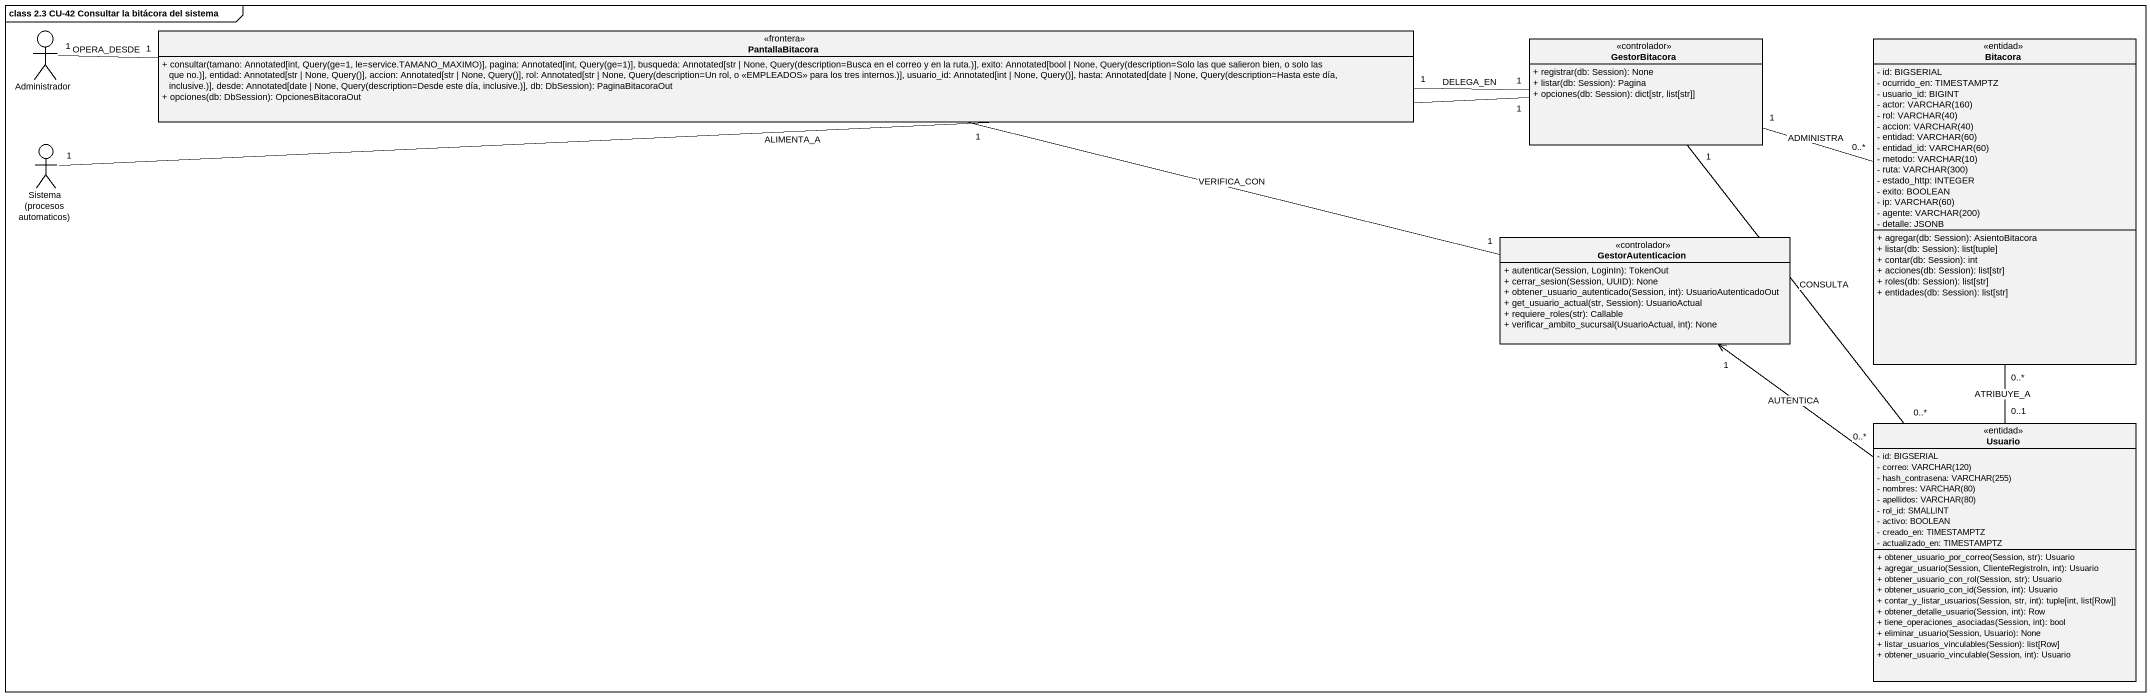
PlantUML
@startuml
mainframe class 2.3 CU-42 Consultar la bitácora del sistema
allowmixing
hide circle
hide empty members
skinparam classAttributeIconSize 0
actor Administrador
class PantallaBitacora <<frontera>> {
  + consultar(tamano: Annotated[int, Query(ge=1, le=service.TAMANO_MAXIMO)], pagina: Annotated[int, Query(ge=1)], busqueda: Annotated[str | None, Query(description=Busca en el correo y en la ruta.)], exito: Annotated[bool | None, Query(description=Solo las que salieron bien, o solo las que no.)], entidad: Annotated[str | None, Query()], accion: Annotated[str | None, Query()], rol: Annotated[str | None, Query(description=Un rol, o <<EMPLEADOS>> para los tres internos.)], usuario_id: Annotated[int | None, Query()], hasta: Annotated[date | None, Query(description=Hasta este día, inclusive.)], desde: Annotated[date | None, Query(description=Desde este día, inclusive.)], db: DbSession): PaginaBitacoraOut
  + opciones(db: DbSession): OpcionesBitacoraOut
}
class GestorBitacora <<controlador>> {
  + registrar(db: Session): None
  + listar(db: Session): Pagina
  + opciones(db: Session): dict[str, list[str]]
}
class Bitacora <<entidad>> {
  - id: BIGSERIAL
  - ocurrido_en: TIMESTAMPTZ
  - usuario_id: BIGINT
  {field} - actor: VARCHAR(160)
  {field} - rol: VARCHAR(40)
  {field} - accion: VARCHAR(40)
  {field} - entidad: VARCHAR(60)
  {field} - entidad_id: VARCHAR(60)
  {field} - metodo: VARCHAR(10)
  {field} - ruta: VARCHAR(300)
  - estado_http: INTEGER
  - exito: BOOLEAN
  {field} - ip: VARCHAR(60)
  {field} - agente: VARCHAR(200)
  - detalle: JSONB
  + agregar(db: Session): AsientoBitacora
  + listar(db: Session): list[tuple]
  + contar(db: Session): int
  + acciones(db: Session): list[str]
  + roles(db: Session): list[str]
  + entidades(db: Session): list[str]
}
actor "Sistema (procesos automaticos)" as Sistema_procesos_automaticos
class GestorAutenticacion <<controlador>> {
  + autenticar(Session, LoginIn): TokenOut
  + cerrar_sesion(Session, UUID): None
  + obtener_usuario_autenticado(Session, int): UsuarioAutenticadoOut
  + get_usuario_actual(str, Session): UsuarioActual
  + requiere_roles(str): Callable
  + verificar_ambito_sucursal(UsuarioActual, int): None
}
class Usuario <<entidad>> {
  - id: BIGSERIAL
  {field} - correo: VARCHAR(120)
  {field} - hash_contrasena: VARCHAR(255)
  {field} - nombres: VARCHAR(80)
  {field} - apellidos: VARCHAR(80)
  - rol_id: SMALLINT
  - activo: BOOLEAN
  - creado_en: TIMESTAMPTZ
  - actualizado_en: TIMESTAMPTZ
  + obtener_usuario_por_correo(Session, str): Usuario
  + agregar_usuario(Session, ClienteRegistroIn, int): Usuario
  + obtener_usuario_con_rol(Session, str): Usuario
  + obtener_usuario_con_id(Session, int): Usuario
  + contar_y_listar_usuarios(Session, str, int): tuple[int, list[Row]]
  + obtener_detalle_usuario(Session, int): Row
  + tiene_operaciones_asociadas(Session, int): bool
  + eliminar_usuario(Session, Usuario): None
  + listar_usuarios_vinculables(Session): list[Row]
  + obtener_usuario_vinculable(Session, int): Usuario
}
Administrador "1" -right- "1" PantallaBitacora : OPERA_DESDE
PantallaBitacora "1" -right- "1" GestorBitacora : DELEGA_EN
PantallaBitacora "1" -right- "1" GestorAutenticacion : VERIFICA_CON
GestorBitacora "1" -right- "0..*" Bitacora : ADMINISTRA
GestorBitacora "1" -- "0..*" Usuario : CONSULTA
Bitacora "0..*" -- "0..1" Usuario : ATRIBUYE_A
Sistema_procesos_automaticos "1" -right- "1" GestorBitacora : ALIMENTA_A
GestorAutenticacion "1" <-- "0..*" Usuario : AUTENTICA
@enduml
